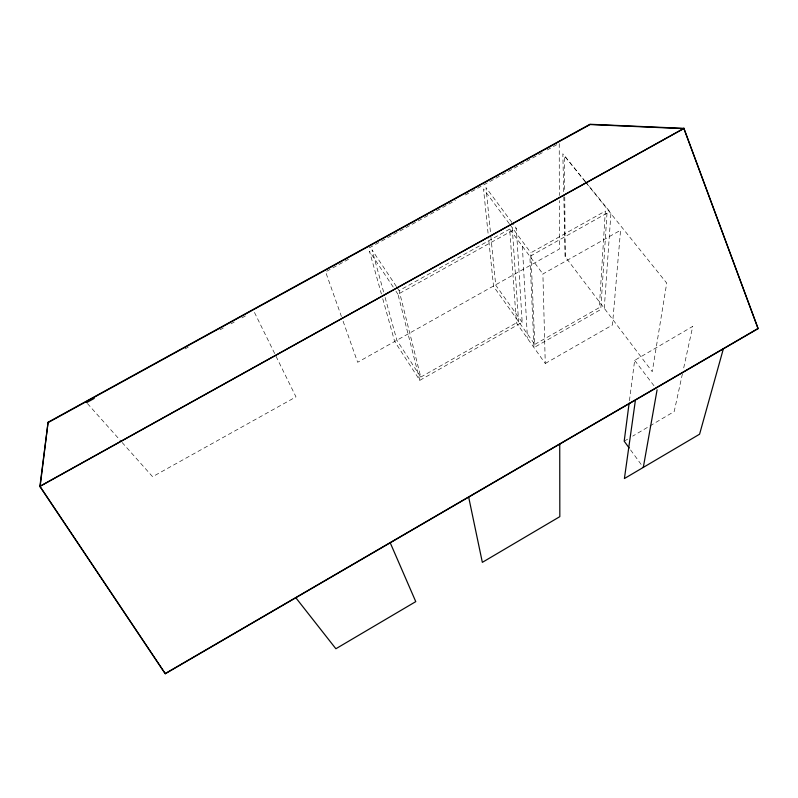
<?xml version="1.0" encoding="UTF-8"?>
<svg xmlns="http://www.w3.org/2000/svg" width="798" height="798" viewBox="0 0 798 798"><rect width="100%" height="100%" fill="white"/><g stroke="black" fill="none" stroke-linecap="round" stroke-linejoin="round"><path stroke-width="0.6" stroke-dasharray="3.99 2.99" d="M604.266 308.307L610.949 213.066L586.171 182.562M629.423 400.766L634.659 360.357L692.754 326.382L683.487 368.955M682.42 373.823L674.21 411.519L632.704 436.127M624.196 441.184L628.455 438.651M545.263 363.479L612.455 324.995L620.565 230.243L542.899 273.963L545.263 363.479L516.426 322.871L509.693 229.086L542.899 273.963M534.81 344.377L599.328 307.599L605.333 211.071L530.85 252.786L534.81 344.377L493.553 286.392L488.466 237.066M420.765 377.085L518.62 321.624L512.236 227.679L399.11 290.612L420.765 377.085L396.875 340.237L384.446 295.041M382.731 298.741L394.671 341.474L419.808 380.337L522.181 322.292L516.336 228.378L512.635 223.4M419.808 380.337L397.973 294.253L516.336 228.378M348.546 259.25L325.614 271.869L341.424 316.487M369.284 247.839L455.528 200.398M465.354 194.991L542.869 152.358M547.229 149.954L559.238 143.351L559.308 195.56M185.016 348.906L188.298 347.11M220.009 329.813L223.29 328.018M230.941 323.838L234.223 322.053M241.884 317.873L246.253 315.489M87.431 403.539L121.256 441.513M122.074 442.441L152.608 476.715L295.988 396.885L253.914 311.31M585.393 181.615L564.485 155.879L564.735 191.969M585.323 181.794L562.839 153.815L563.747 193.475M586.101 182.762L666.729 283.091L652.255 371.688L565.184 256.687L563.777 194.712M634.659 360.357L654.101 385.893M511.897 222.403L486.002 187.59L490.551 233.295M509.284 223.709L483.508 188.956L488.336 235.829M510.022 224.697L530.85 252.786M630.57 449.922L643.308 467.399M522.181 322.292L495.718 285.185L490.68 234.532M396.406 286.532L372.018 249.854L384.127 293.854M397.085 287.549L399.11 290.612M393.224 287.09L369.474 251.26L381.404 293.993M395.938 291.18L397.973 294.253M343.09 321.185L357.644 362.272L559.388 249.026L559.318 200.537M522.361 246.203L527.448 338.392M564.765 196.946L565.184 256.687M606.999 213.166L600.764 309.504L533.982 347.589L529.892 256.377L606.999 213.166"/><path stroke-width="1.2" d="M165.286 673.731L39.9 486.431L48.089 422.252L589.991 124.269L684.036 128.358L39.9 486.301L165.286 673.731L758.1 328.616L683.866 128.338L758.1 328.616M40.1 486.73L48.089 422.252M629.113 403.219L624.196 441.184L629.153 447.977M635.437 400.027L624.405 478.551L699.587 434.202L723.347 348.846M643.308 467.399L657.093 389.813M165.256 673.562L757.92 328.547M39.9 486.431L684.036 128.358M48.249 422.511L590.111 124.538L684.155 128.678M86.603 402.611L94.254 398.431M295.819 597.742L335.878 648.744L415.768 601.622L390.222 542.78M468.665 497.114L482.341 562.351L559.827 516.645L559.737 444.097"/></g></svg>
